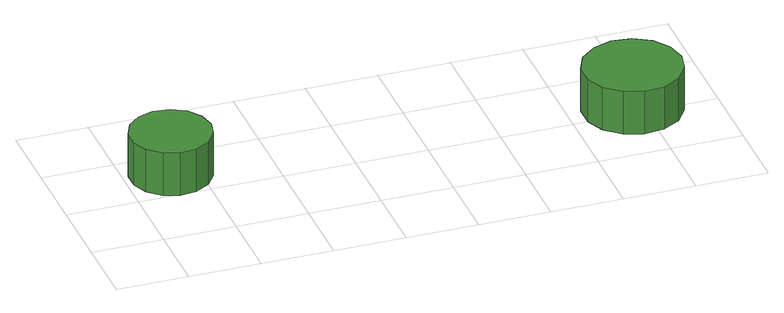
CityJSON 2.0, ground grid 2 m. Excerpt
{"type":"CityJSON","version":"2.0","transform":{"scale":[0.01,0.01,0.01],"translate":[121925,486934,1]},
"CityObjects":{
"tree1":{"type":"SolitaryVegetationObject","attributes":{"function":"something"},"geometry":[{"type":"MultiSurface","lod":"1","boundaries":[[[0,1,2,3,4,5,6,7,8,9,10,11,12,13,14]],[[15,16,17,18,19,20,21,22,23,24,25,26,27,28,29]],[[0,29,28,1]],[[1,28,27,2]],[[2,27,26,3]],[[3,26,25,4]],[[4,25,24,5]],[[5,24,23,6]],[[6,23,22,7]],[[7,22,21,8]],[[8,21,20,9]],[[9,20,19,10]],[[10,19,18,11]],[[11,18,17,12]],[[12,17,16,13]],[[13,16,15,14]],[[14,15,29,0]]]}]},
"tree2":{"type":"SolitaryVegetationObject","attributes":{"function":"something"},"geometry":[{"type":"MultiSurface","lod":"1","boundaries":[[[30,31,32,33,34,35,36,37,38,39,40,41,42,43,44]],[[45,46,47,48,49,50,51,52,53,54,55,56,57,58,59]],[[30,59,58,31]],[[31,58,57,32]],[[32,57,56,33]],[[33,56,55,34]],[[34,55,54,35]],[[35,54,53,36]],[[36,53,52,37]],[[37,52,51,38]],[[38,51,50,39]],[[39,50,49,40]],[[40,49,48,41]],[[41,48,47,42]],[[42,47,46,43]],[[43,46,45,44]],[[44,45,59,30]]]}]}
},
"vertices":[
[233,293,141],[223,338,141],[196,376,141],[155,399,141],[109,404,141],[65,390,141],[30,359,141],[11,316,141],[11,269,141],[30,227,141],[65,195,141],[109,181,141],[155,186,141],[196,209,141],[223,247,141],[223,247,12],[196,209,12],[155,186,12],[109,181,12],[65,195,12],[30,227,12],[11,269,12],[11,316,12],[30,359,12],[65,390,12],[109,404,12],[155,399,12],[196,376,12],[223,338,12],[233,293,12],
[1510,229,131],[1498,284,131],[1465,330,131],[1416,358,131],[1359,364,131],[1306,346,131],[1263,308,131],[1240,257,131],[1240,200,131],[1263,149,131],[1306,111,131],[1359,93,131],[1416,99,131],[1465,127,131],[1498,173,131],[1498,173,2],[1465,127,2],[1416,99,2],[1359,93,2],[1306,111,2],[1263,149,2],[1240,200,2],[1240,257,2],[1263,308,2],[1306,346,2],[1359,364,2],[1416,358,2],[1465,330,2],[1498,284,2],[1510,229,2]
]}
